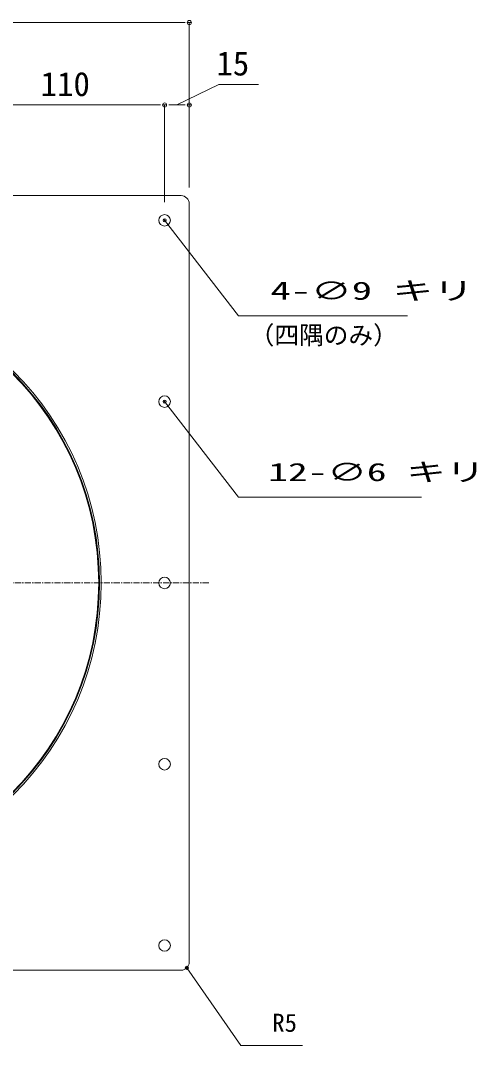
# Model space of a CAD drawing. Units: millimetres, scale not verified. Extents: x -1380 to 1380, y -955 to 955.
# Drawn here: x -317 to -41, y -56 to 566 of the extents above; entities that cross this region are included whole.
import ezdxf
from ezdxf.enums import TextEntityAlignment as Align

# ---------------------------------------------------------------- set-up
doc = ezdxf.new("R2010")
doc.units = ezdxf.units.MM
doc.header["$LTSCALE"] = 3
doc.linetypes.add('USER1', pattern=[2, 1.25, -0.25, 0.25, -0.25])
for name, color, linetype, lineweight in [('0-0_0', 7, 'Continuous', 15), ('0-2_L-2', 7, 'Continuous', 18), ('0-3_L-1', 7, 'Continuous', 18), ('0-4_L-5', 2, 'USER1', 18), ('0-8_SUNPO', 7, 'Continuous', 18)]:
    doc.layers.add(name, color=color, linetype=linetype, lineweight=lineweight)
doc.styles.add('ＭＳ ゴシック', font='')
doc.styles.get('ＭＳ ゴシック').set_extended_font_data('MS Gothic')

msp = doc.modelspace()

# ---------------------------------------------------------------- linework, layer by layer
at = {"layer": '0-0_0'}
for p, q in [((-217.451, 565.008), (-219.951, 565.008)), ((-213.701, 565.008), (-216.201, 565.008)), ((-232.451, 515.008), (-234.951, 515.008)), ((-228.701, 515.008), (-231.201, 515.008)), ((-231.201, 515.008), (-228.701, 515.008)), ((-227.451, 515.008), (-224.951, 515.008)), ((-217.451, 515.008), (-219.951, 515.008)), ((-213.701, 515.008), (-216.201, 515.008)), ((-230.524, 445.768), (-229.378, 444.285)), ((-230.524, 335.768), (-229.378, 334.285)), ((-216.951, -7.74), (-215.88, -9.278))]:
    msp.add_line(p, q, dxfattribs=at)
for centre, radius in [((-214.951, 565.008), 1.25), ((-229.951, 515.008), 1.25), ((-229.951, 515.008), 1.25), ((-214.951, 515.008), 1.25), ((-229.951, 445.027), 0.938), ((-229.951, 335.027), 0.938), ((-216.415, -8.509), 0.938)]:
    msp.add_circle(centre, radius, dxfattribs=at)
at = {"layer": '0-2_L-2'}
for radius in [180.5, 180]:
    msp.add_circle((-449.951, 225.027), radius, dxfattribs=at)
at = {"layer": '0-3_L-1'}
for p, q in [((-219.951, 460.027), (-679.951, 460.027)), ((-214.951, -4.973), (-214.951, 455.027)), ((-679.951, -9.973), (-219.951, -9.973))]:
    msp.add_line(p, q, dxfattribs=at)
for centre, radius in [((-229.951, 445.027), 3.5), ((-449.951, 225.027), 181.5), ((-229.951, 335.027), 3.5), ((-229.951, 225.027), 3.5), ((-229.951, 115.027), 3.5), ((-229.951, 5.027), 3.5)]:
    msp.add_circle(centre, radius, dxfattribs=at)
for centre, start, end in [((-219.951, 455.027), 360, 90), ((-219.951, -4.973), 270, 0)]:
    msp.add_arc(centre, 5, start, end, dxfattribs=at)
at = {"layer": '0-4_L-5'}
msp.add_line((-203.126, 225.027), (-696.776, 225.027), dxfattribs=at)
at = {"layer": '0-8_SUNPO'}
for p, q in [((-679.951, 565.008), (-219.951, 565.008)), ((-214.951, 465.027), (-214.951, 565.008)), ((-334.951, 515.008), (-234.951, 515.008)), ((-229.951, 456.027), (-229.951, 515.008)), ((-229.951, 456.027), (-229.951, 515.008)), ((-224.951, 515.008), (-219.951, 515.008)), ((-214.951, 465.027), (-214.951, 515.008))]:
    msp.add_line(p, q, dxfattribs=at)
for points in [[(-222.451, 515.008), (-196.955, 527.508), (-173.026, 527.508)], [(-229.951, 445.027), (-185.09, 387.005), (-82.4, 387.005)], [(-229.951, 335.027), (-185.09, 277.005), (-73.948, 277.005)], [(-216.415, -8.509), (-183.624, -55.613), (-146.188, -55.613)]]:
    msp.add_lwpolyline(points, dxfattribs=at)

# ---------------------------------------------------------------- texts
at = {"layer": '0-8_SUNPO', "style": 'ＭＳ ゴシック'}
for s, height, p in [('15', 14.66, (-198.493, 528.508)), ('110', 14.66, (-305.205, 516.008)), ('（四隅のみ）', 11, (-178.339, 366.548)), ('R5', 11, (-164.538, -50.613))]:
    msp.add_text(s, height=height, dxfattribs=at).set_placement(p, align=Align.BOTTOM_LEFT)
for s, width, p in [('4-∅9 キリ', 1.65, (-165.699, 393.528)), ('12-∅6 キリ', 1.6, (-166.994, 283.528))]:
    msp.add_text(s, height=11, dxfattribs=dict(at, width=width)).set_placement(p, align=Align.BOTTOM_LEFT)

doc.saveas('drawing.dxf')
